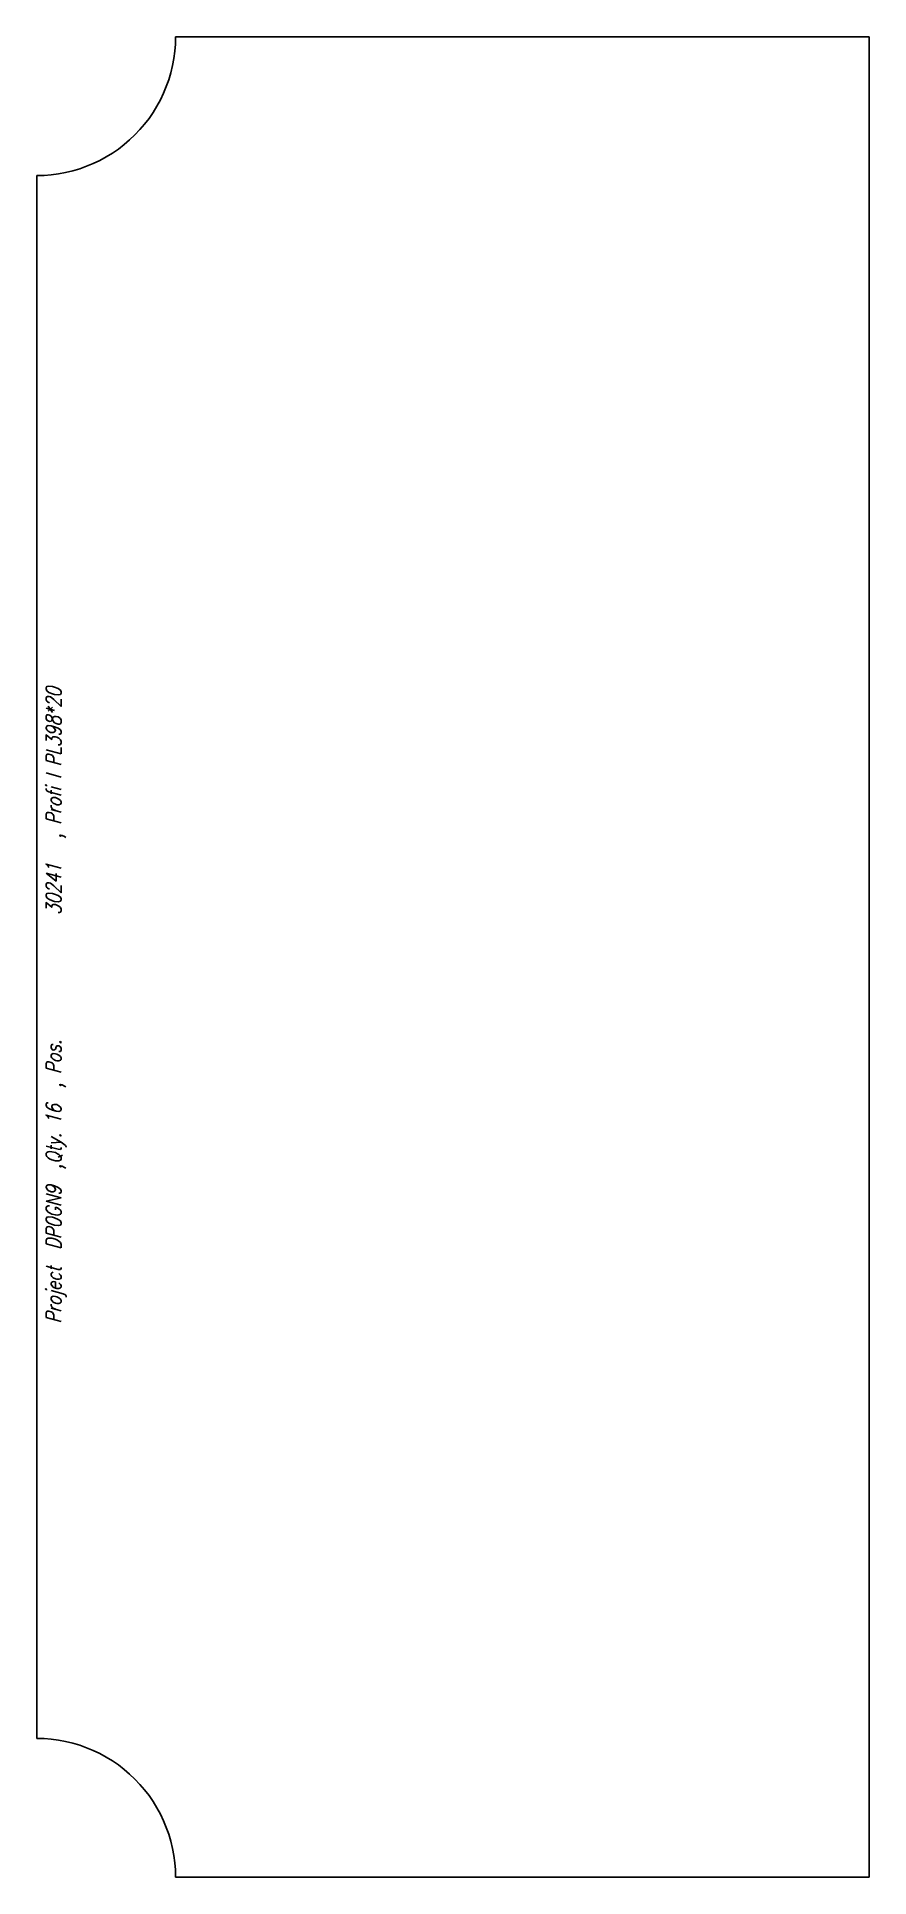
# Model space of a CAD drawing. Extents: x 0 to 180, y -199 to 199.
import ezdxf

# ---------------------------------------------------------------- set-up
doc = ezdxf.new("R2010")
doc.units = 0
doc.header["$LTSCALE"] = 10
doc.layers.add('TEILE', color=7, linetype='CONTINUOUS')
doc.layers.add('UNTERSCHRIFT', color=7, linetype='CONTINUOUS')
doc.styles.get("Standard").update_dxf_attribs({"font": 'ROMANS'})

msp = doc.modelspace()

# ---------------------------------------------------------------- linework, layer by layer
at = {"layer": 'TEILE', "color": 2}
for p, q in [((29.958889, 197.429932), (30.000002, 199.000015)), ((30.000002, 199.000015), (30, 199)), ((29.630657, 194.306976), (29.835661, 195.864166)), ((29.835661, 195.864166), (29.958889, 197.429932)), ((30, 199), (179.999939, 198.999954)), ((179.999939, 198.999954), (179.999939, -199)), ((28.531702, 189.729492), (28.977779, 191.235443)), ((28.977779, 191.235443), (29.344435, 192.762665)), ((29.344435, 192.762665), (29.630657, 194.306976)), ((27.406372, 186.797913), (28.007421, 188.248978)), ((28.007421, 188.248978), (28.531702, 189.729492)), ((25.160126, 182.660828), (25.980774, 184.000015)), ((25.980774, 184.000015), (26.730204, 185.38028)), ((26.730204, 185.38028), (27.406372, 186.797913)), ((22.294357, 178.926086), (23.31439, 180.120392)), ((23.31439, 180.120392), (24.270519, 181.36644)), ((24.270519, 181.36644), (25.160126, 182.660828)), ((17.633572, 174.729492), (18.879625, 175.685638)), ((18.879625, 175.685638), (20.073931, 176.705658)), ((20.073931, 176.705658), (21.213217, 177.786804)), ((21.213217, 177.786804), (22.294357, 178.926086)), ((10.751047, 170.992584), (12.202109, 171.593628)), ((12.202109, 171.593628), (13.619727, 172.269806)), ((13.619727, 172.269806), (15.000013, 173.019241)), ((15.000013, 173.019241), (16.339186, 173.83989)), ((16.339186, 173.83989), (17.633572, 174.729492)), ((0, 169), (1.570077, 169.041122)), ((0, -169), (0, 169)), ((1.570077, 169.041122), (3.135854, 169.164337)), ((3.135854, 169.164337), (4.693036, 169.369354)), ((4.693036, 169.369354), (6.237354, 169.655579)), ((6.237354, 169.655579), (7.764577, 170.022217)), ((7.764577, 170.022217), (9.270516, 170.468307)), ((9.270516, 170.468307), (10.751047, 170.992584)), ((-0.000004, -169.000015), (0, -169)), ((1.570076, -169.041122), (-0.000004, -169.000015)), ((3.135852, -169.164352), (1.570076, -169.041122)), ((4.693034, -169.369354), (3.135852, -169.164352)), ((6.237352, -169.655579), (4.693034, -169.369354)), ((7.764574, -170.022217), (6.237352, -169.655579)), ((9.270514, -170.468307), (7.764574, -170.022217)), ((10.751045, -170.992584), (9.270514, -170.468307)), ((12.202106, -171.593628), (10.751045, -170.992584)), ((13.619723, -172.269806), (12.202106, -171.593628)), ((15.000009, -173.019241), (13.619723, -172.269806)), ((16.33918, -173.839874), (15.000009, -173.019241)), ((17.633566, -174.729477), (16.33918, -173.839874)), ((18.87962, -175.685608), (17.633566, -174.729477)), ((20.073927, -176.705643), (18.87962, -175.685608)), ((21.213211, -177.786789), (20.073927, -176.705643)), ((22.294352, -178.926086), (21.213211, -177.786789)), ((23.314388, -180.120392), (22.294352, -178.926086)), ((24.270517, -181.36644), (23.314388, -180.120392)), ((25.160124, -182.660828), (24.270517, -181.36644)), ((25.98077, -184), (25.160124, -182.660828)), ((26.730204, -185.38028), (25.98077, -184)), ((27.406372, -186.797882), (26.730204, -185.38028)), ((28.007423, -188.248962), (27.406372, -186.797882)), ((28.531706, -189.729477), (28.007423, -188.248962)), ((28.977785, -191.235428), (28.531706, -189.729477)), ((29.34444, -192.762634), (28.977785, -191.235428)), ((29.630661, -194.306961), (29.34444, -192.762634)), ((29.835667, -195.864136), (29.630661, -194.306961)), ((29.958897, -197.429932), (29.835667, -195.864136)), ((30, -199), (29.958897, -197.429932)), ((179.999939, -199), (30, -199))]:
    msp.add_line(p, q, dxfattribs=at)

# ---------------------------------------------------------------- texts
at = {"layer": 'UNTERSCHRIFT', "color": 2, "oblique": 15, "width": 0.8}
for s, p in [('  , Profi l PL398*20', (5.25, 22.099995)), ('30241', (5.25, 9.099995)), ('Project  DP0GN9  ,Qty. 16  , Pos. ', (5.25, -79.300003))]:
    msp.add_text(s, height=3.25, rotation=89.999931, dxfattribs=at).set_placement(p)

doc.saveas('drawing.dxf')
